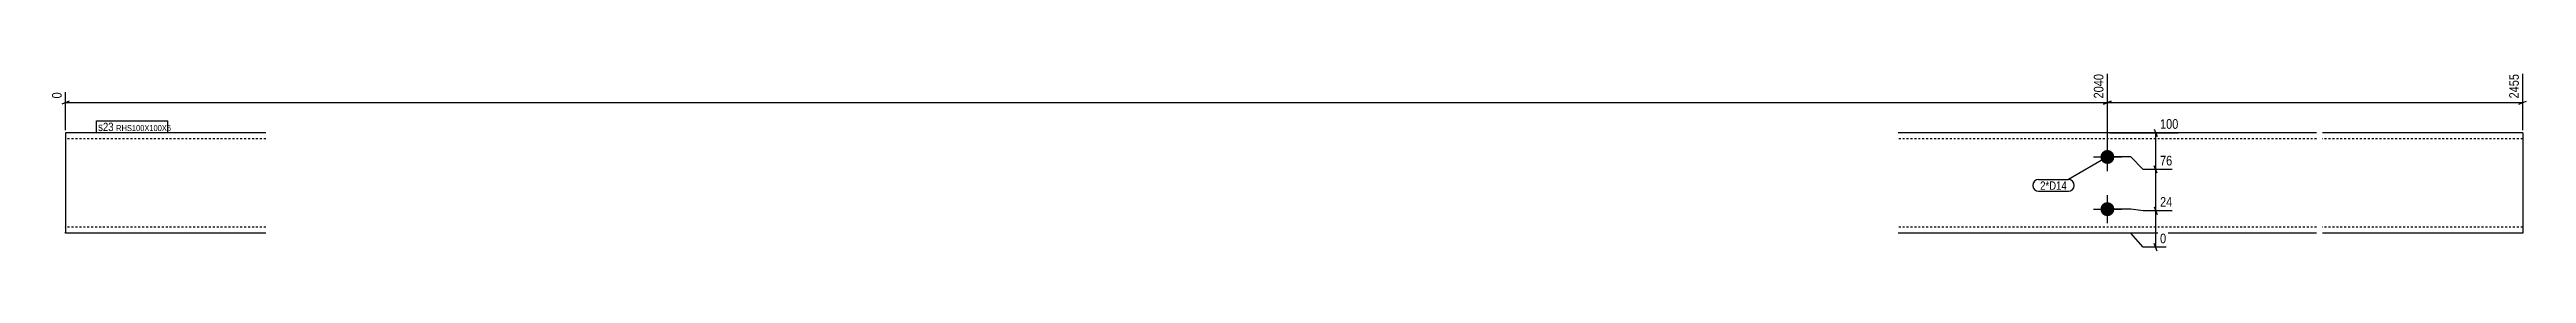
# Model space of a CAD drawing. Header units: millimetres. Extents: x 8 to 10811, y 8 to 186.
# Drawn here: x 8336 to 10811, y 8 to 186 of the extents above.
import ezdxf

# ---------------------------------------------------------------- set-up
doc = ezdxf.new("R2010")
doc.units = ezdxf.units.MM
doc.linetypes.add('DXK_LINE_DOT2', pattern=[3.9198, 1.9599, -1.9599])
for name, color, linetype in [('MÅLSÆTNING', 7, 'Continuous'), ('STÅL', 7, 'Continuous'), ('TEKST', 7, 'Continuous')]:
    doc.layers.add(name, color=color, linetype=linetype)
doc.styles.add('Arial Narrow', font='ARIALN.TTF', dxfattribs={"height": 0.2})

msp = doc.modelspace()

# ---------------------------------------------------------------- hatches: boundary and pattern name
at = {"layer": 'STÅL', "linetype": 'Continuous'}
for points in [[(10392.3, 108.2, -1), (10392.3, 94.2, -1)], [(10392.3, 56.2, -1), (10392.3, 42.2, -1)]]:
    msp.add_hatch(color=3, dxfattribs=at).paths.add_polyline_path(points)

# ---------------------------------------------------------------- linework, layer by layer
at = {"layer": 'MÅLSÆTNING', "color": 7, "linetype": 'Continuous'}
for p, q in [((10392.3, 103.8), (10392.3, 183.9)), ((10392.3, 103.8), (10392.3, 183.9)), ((10807.3, 127.8), (10807.3, 183.9)), ((8356, 156.8), (8348.5, 153.8)), ((8352.3, 127.8), (8352.3, 165.6)), ((8352.3, 155.3), (10392.3, 155.3)), ((10396, 156.8), (10388.5, 153.8)), ((10388.5, 153.8), (10396, 156.8)), ((10392.3, 155.3), (10807.3, 155.3)), ((10803.5, 153.8), (10811, 156.8)), ((10394.8, 125.3), (10463.1, 125.3)), ((10439.1, 129), (10442.1, 121.5)), ((10415.6, 101.2), (10394.8, 101.2)), ((10415.6, 101.2), (10394.8, 101.2)), ((10428.1, 88.8), (10415.6, 101.2)), ((10428.1, 88.8), (10415.6, 101.2)), ((10457, 88.8), (10428.1, 88.8)), ((10442.1, 85), (10439.1, 92.5)), ((10440.6, 47.7), (10440.6, 88.8)), ((10439.1, 51.5), (10442.1, 44)), ((10439.1, 51.5), (10442.1, 44)), ((10415.6, 49.2), (10394.8, 49.2)), ((10415.6, 49.2), (10394.8, 49.2)), ((10415.6, 25.3), (10394.8, 25.3)), ((10428.1, 47.7), (10415.6, 49.2)), ((10428.1, 47.7), (10415.6, 49.2)), ((10428.1, 11.3), (10415.6, 25.3)), ((10457, 47.7), (10428.1, 47.7)), ((10457, 47.7), (10428.1, 47.7)), ((10440.6, 11.3), (10440.6, 47.7)), ((10450.9, 11.3), (10428.1, 11.3)), ((10442.1, 7.5), (10439.1, 15))]:
    msp.add_line(p, q, dxfattribs=at)
at = {"layer": 'STÅL', "color": 2, "linetype": 'Continuous'}
for p, q in [((8552.3, 125.3), (8352.3, 125.3)), ((8352.3, 125.3), (8352.3, 26.2)), ((10601.3, 125.3), (10183.3, 125.3)), ((10807.3, 125.3), (10607.3, 125.3)), ((10807.3, 125.3), (10807.3, 25.3)), ((8352.3, 25.3), (8352.3, 26.2)), ((8552.3, 25.3), (8352.3, 25.3)), ((10601.3, 25.3), (10183.3, 25.3)), ((10807.3, 25.3), (10607.3, 25.3))]:
    msp.add_line(p, q, dxfattribs=at)
at = {"layer": 'STÅL', "color": 7, "linetype": 'DXK_LINE_DOT2'}
for p, q in [((8552.3, 119.3), (8352.3, 119.3)), ((10601.3, 119.3), (10183.3, 119.3)), ((10807.3, 119.3), (10607.3, 119.3)), ((8352.3, 31.3), (8352.3, 31.7)), ((8552.3, 31.3), (8352.3, 31.3)), ((10601.3, 31.3), (10183.3, 31.3)), ((10807.3, 31.3), (10607.3, 31.3)), ((10807.3, 31.3), (10807.3, 31.7))]:
    msp.add_line(p, q, dxfattribs=at)
at = {"layer": 'STÅL', "color": 3, "linetype": 'Continuous'}
for p, q in [((10378.3, 101.2), (10406.3, 101.2)), ((10392.3, 87.2), (10392.3, 115.2)), ((10392.3, 35.2), (10392.3, 63.2)), ((10378.3, 49.2), (10406.3, 49.2))]:
    msp.add_line(p, q, dxfattribs=at)

# ---------------------------------------------------------------- wipeouts: each hides what was drawn before it
at = {"color": 0}
msp.add_wipeout([(10351.8, 68.5), (10351.8, 77.2), (10325.1, 77.2), (10325.1, 68.5)], dxfattribs=at).dxf.layer = 'TEKST'

# ---------------------------------------------------------------- next in the draw order: wipeouts: each hides what was drawn before it
at = {"color": 0, "linetype": 'Continuous'}
for points in [[(10390.3, 185.9), (10376.3, 185.9), (10376.3, 157.5), (10390.3, 157.5)], [(10805.3, 185.9), (10791.3, 185.9), (10791.3, 157.5), (10805.3, 157.5)], [(8350.3, 167.6), (8336.3, 167.6), (8336.3, 157.5), (8350.3, 157.5)], [(10459, 90.8), (10459, 104.8), (10442.9, 104.8), (10442.9, 90.8)], [(10459, 49.7), (10459, 63.7), (10442.9, 63.7), (10442.9, 49.7)], [(10452.9, 13.3), (10452.9, 27.3), (10442.9, 27.3), (10442.9, 13.3)]]:
    msp.add_wipeout(points, dxfattribs=at).dxf.layer = 'MÅLSÆTNING'
at = {"color": 0}
for points in [[(8400.2, 127), (8400.2, 135.8), (8384.8, 135.8), (8384.8, 127)], [(10351.8, 68.5), (10351.8, 77.2), (10325.1, 77.2), (10325.1, 68.5)]]:
    msp.add_wipeout(points, dxfattribs=at).dxf.layer = 'TEKST'

# ---------------------------------------------------------------- next in the draw order: linework, layer by layer
at = {"layer": 'MÅLSÆTNING', "color": 7, "linetype": 'Continuous'}
for p, q in [((10440.6, 88.8), (10440.6, 125.3)), ((10457, 88.8), (10428.1, 88.8)), ((10442.1, 85), (10439.1, 92.5))]:
    msp.add_line(p, q, dxfattribs=at)
at = {"layer": 'TEKST', "color": 7, "linetype": 'Continuous'}
for p, q in [((10392.3, 101.2), (10353.3, 78.7)), ((10323.6, 78.7), (10353.3, 78.7)), ((10323.6, 67), (10353.3, 67))]:
    msp.add_line(p, q, dxfattribs=at)
for centre, radius, start, end in [((10323.6, 72.9), 5.87, 90, 270), ((10353.3, 72.9), 5.88, 270, 90)]:
    msp.add_arc(centre, radius, start, end, dxfattribs=at)

# ---------------------------------------------------------------- next in the draw order: texts
at = {"layer": 'MÅLSÆTNING', "color": 3, "linetype": 'Continuous', "style": 'Arial Narrow'}
for s, p in [('2040', (10388.3, 159.5)), ('2455', (10803.3, 159.5)), ('0', (8348.3, 159.5))]:
    msp.add_text(s, height=9.54, rotation=90.0002, dxfattribs=at).set_placement(p)
for s, p in [('76', (10444.9, 92.8)), ('24', (10444.9, 51.7)), ('0', (10444.9, 15.3))]:
    msp.add_text(s, height=9.54, dxfattribs=at).set_placement(p)
at = {"layer": 'TEKST', "color": 3, "style": 'Arial Narrow'}
msp.add_text('2*D14', height=8.35, dxfattribs=at).set_placement((10325.1, 68.5))

# ---------------------------------------------------------------- next in the draw order: wipeouts: each hides what was drawn before it
at = {"color": 0}
msp.add_wipeout([(8400.2, 127), (8400.2, 135.8), (8384.8, 135.8), (8384.8, 127)], dxfattribs=at).dxf.layer = 'TEKST'

# ---------------------------------------------------------------- next in the draw order: linework, layer by layer
at = {"layer": 'TEKST', "color": 7, "linetype": 'Continuous'}
msp.add_line((8383.3, 125.5), (8383.3, 137.3), dxfattribs=at)

# ---------------------------------------------------------------- next in the draw order: wipeouts: each hides what was drawn before it
at = {"color": 0, "linetype": 'Continuous'}
msp.add_wipeout([(10465.1, 127.3), (10465.1, 141.3), (10442.9, 141.3), (10442.9, 127.3)], dxfattribs=at).dxf.layer = 'MÅLSÆTNING'
at = {"color": 0}
msp.add_wipeout([(8453.1, 127), (8453.1, 133.3), (8402.8, 133.3), (8402.8, 127)], dxfattribs=at).dxf.layer = 'TEKST'

# ---------------------------------------------------------------- next in the draw order: texts
at = {"layer": 'MÅLSÆTNING', "color": 3, "linetype": 'Continuous', "style": 'Arial Narrow'}
msp.add_text('100', height=9.54, dxfattribs=at).set_placement((10444.9, 129.3))

# ---------------------------------------------------------------- next in the draw order: wipeouts: each hides what was drawn before it
at = {"color": 0}
msp.add_wipeout([(8453.1, 127), (8453.1, 133.3), (8402.8, 133.3), (8402.8, 127)], dxfattribs=at).dxf.layer = 'TEKST'

# ---------------------------------------------------------------- next in the draw order: linework, layer by layer
at = {"layer": 'TEKST', "color": 7, "linetype": 'Continuous'}
for p, q in [((8383.3, 137.3), (8454.6, 137.3)), ((8383.3, 125.5), (8454.6, 125.5)), ((8454.6, 125.5), (8454.6, 137.3))]:
    msp.add_line(p, q, dxfattribs=at)

# ---------------------------------------------------------------- next in the draw order: texts
at = {"layer": 'TEKST', "color": 3, "style": 'Arial Narrow'}
for s, height, p in [('s23', 8.35, (8384.8, 127)), ('RHS100X100X6', 5.965, (8402.8, 127))]:
    msp.add_text(s, height=height, dxfattribs=at).set_placement(p)

doc.saveas('drawing.dxf')
